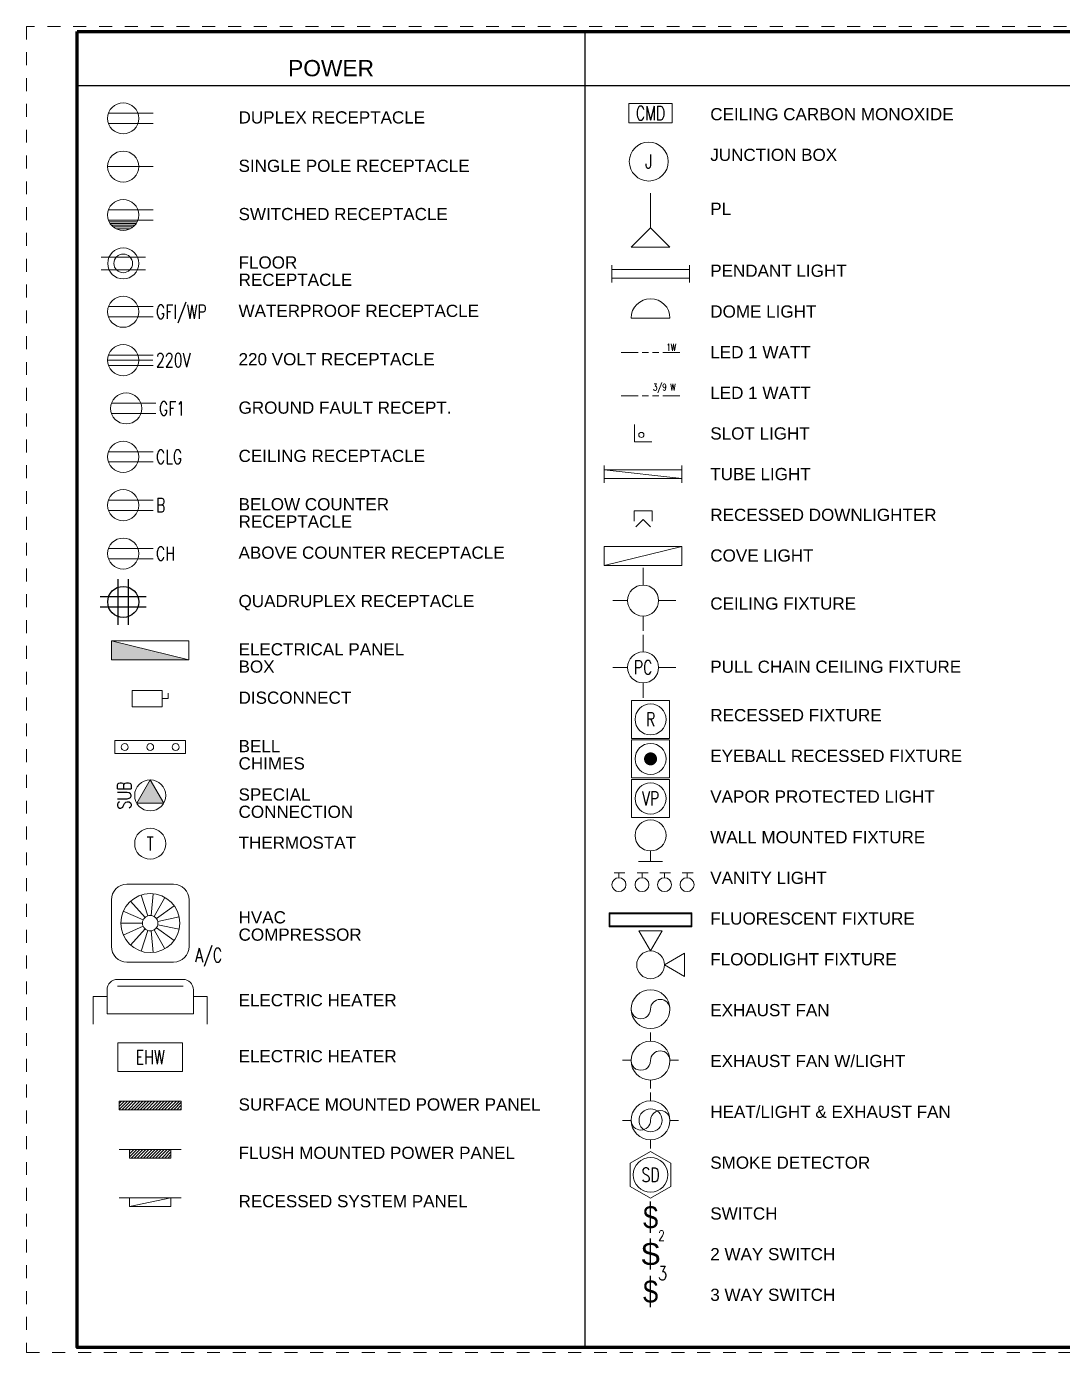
# Paper-space layout 'Symbols A3-2' of a CAD drawing. Header units: inches. Extents: x 0 to 16.1, y 0 to 10.3.
# Drawn here: x 0 to 8.03, y 0 to 10.28 of the extents above; entities that cross this region are included whole.
import ezdxf
from ezdxf.enums import TextEntityAlignment as Align

# ---------------------------------------------------------------- set-up
doc = ezdxf.new("R2010")
doc.units = ezdxf.units.IN
doc.linetypes.add('DASHDOT', pattern=[1, 0.5, -0.25, 0, -0.25])
for name, color, linetype, lineweight in [('E-LITE', 24, 'Continuous', 5), ('E-LITE-IDEN', 4, 'Continuous', 5), ('E-POWR', 1, 'Continuous', 5), ('G-ANNO-TEXT', 3, 'Continuous', 15), ('G-ANNO-TEXT-BOLD', 1, 'Continuous', 15), ('G-ANNO-TTLB', 7, 'Continuous', 50), ('G-PAPR-MEDM', 6, 'Continuous', 30), ('G-PAPR-THCK', 4, 'Continuous', 100)]:
    doc.layers.add(name, color=color, linetype=linetype, lineweight=lineweight)
doc.layers.add('G-ANNO-REFR', color=253, linetype='DASHDOT', lineweight=5, plot=False)
doc.styles.add('Arial_Symbol', font='arial.ttf')
doc.styles.add('MEDIUM', font='arial.ttf', dxfattribs={"height": 0.125})
doc.styles.add('Medium text', font='arial.ttf', dxfattribs={"height": 3.2})
doc.styles.add('NOTES', font='arial.ttf', dxfattribs={"height": 2})
doc.styles.add('NOTES_ROMANS', font='romans.shx', dxfattribs={"width": 0.75})
doc.styles.add('Small text', font='arial.ttf', dxfattribs={"height": 2.4})
doc.styles.get("Standard").update_dxf_attribs({"font": 'swissc.ttf'})
doc.styles.add('SUB-TITLE', font='swisscb.ttf')
doc.styles.add('SUB-TITLE-2', font='swissc.ttf')
doc.styles.add('TITLE', font='swisscb.ttf')

# ---------------------------------------------------------------- blocks, each defined once
blk = doc.blocks.new('*U172')
at = {"layer": 'G-ANNO-REFR'}
blk.add_lwpolyline([(0, 0), (408, 0), (408, 261), (0, 261)], close=True, dxfattribs=at)
at = {"layer": 'G-PAPR-THCK'}
blk.add_lwpolyline([(10, 260), (403, 260), (403, 1), (10, 1)], close=True, dxfattribs=at)
at = {"layer": 'G-ANNO-TEXT'}
for tag, p, height, style in [('GENERAL_NOTES_001', (349.49, 254.98), 1.42, 'NOTES'), ('GENERAL_NOTES_002', (349.71, 252.58), 1.42, 'NOTES'), ('GENERAL_NOTES_003', (349.71, 250.19), 1.42, 'NOTES'), ('GENERAL_NOTES_004', (349.71, 247.8), 1.42, 'NOTES'), ('GENERAL_NOTES_005', (349.71, 245.4), 1.42, 'NOTES'), ('GENERAL_NOTES_006', (349.71, 243.01), 1.42, 'NOTES'), ('GENERAL_NOTES_007', (349.71, 240.64), 1.42, 'NOTES'), ('GENERAL_NOTES_008', (349.65, 238.25), 1.42, 'NOTES'), ('GENERAL_NOTES_009', (349.71, 235.85), 1.42, 'NOTES'), ('GENERAL_NOTES_010', (349.71, 233.46), 1.42, 'NOTES'), ('GENERAL_NOTES_011', (349.71, 231.07), 1.42, 'NOTES'), ('GENERAL_NOTES_012', (349.71, 228.67), 1.42, 'NOTES'), ('GENERAL_NOTES_013', (349.71, 226.28), 1.42, 'NOTES'), ('GENERAL_NOTES_014', (349.71, 223.89), 1.42, 'NOTES'), ('GENERAL_NOTES_015', (349.71, 221.49), 1.42, 'NOTES'), ('GENERAL_NOTES_016', (349.71, 219.1), 1.42, 'NOTES'), ('GENERAL_NOTES_017', (349.63, 216.7), 1.42, 'NOTES'), ('GENERAL_NOTES_018', (349.71, 214.31), 1.42, 'NOTES'), ('GENERAL_NOTES_019', (349.69, 211.92), 1.42, 'NOTES'), ('GENERAL_NOTES_020', (349.71, 209.52), 1.42, 'NOTES'), ('GENERAL_NOTES_021', (349.63, 207.13), 1.42, 'NOTES'), ('GENERAL_NOTES_023', (349.64, 202.34), 1.42, 'NOTES'), ('GENERAL_NOTES_022', (349.71, 204.74), 1.42, 'NOTES'), ('GENERAL_NOTES_024', (349.71, 199.95), 1.42, 'NOTES'), ('GENERAL_NOTES_025', (349.62, 197.56), 1.42, 'NOTES'), ('GENERAL_NOTES_026', (349.71, 195.16), 1.42, 'NOTES'), ('GENERAL_NOTES_027', (349.71, 192.77), 1.42, 'NOTES'), ('GENERAL_NOTES_028', (349.71, 190.38), 1.42, 'NOTES'), ('GENERAL_NOTES_029', (349.71, 187.98), 1.42, 'NOTES'), ('GENERAL_NOTES_030', (349.63, 185.59), 1.42, 'NOTES'), ('GENERAL_NOTES_031', (349.71, 183.19), 1.42, 'NOTES'), ('GENERAL_NOTES_032', (349.71, 180.8), 1.42, 'NOTES'), ('GENERAL_NOTES_033', (349.71, 178.41), 1.42, 'NOTES'), ('GENERAL_NOTES_034', (349.63, 176.01), 1.42, 'NOTES'), ('GENERAL_NOTES_035', (349.71, 173.62), 1.42, 'NOTES'), ('CLIENTNAME', (349.64, 78.78), 2.13, 'SUB-TITLE-2'), ('CLIENTADDRESS1', (349.64, 75.88), 1.42, 'SUB-TITLE-2'), ('CLIENTADDRESS2', (349.64, 73.48), 1.42, 'SUB-TITLE-2'), ('CLIENTPHONE', (349.64, 71.11), 1.42, 'SUB-TITLE-2'), ('DRAWING_NO', (362.5, 41.09), 2.84, 'SUB-TITLE-2')]:
    blk.add_attdef(tag, p, '', height=height, dxfattribs=dict(at, style=style))
at = {"layer": 'G-ANNO-TEXT', "style": 'SUB-TITLE-2'}
for tag, p in [('REV_NO4', (351.25, 107.5)), ('REV_DATE4', (357.51, 107.5)), ('DRAWN_BY4', (365.62, 107.5)), ('CHECKED_BY4', (374.69, 107.5)), ('REV_NO3', (351.25, 104.66)), ('REV_DATE3', (357.51, 104.66)), ('DRAWN_BY3', (365.62, 104.66)), ('CHECKED_BY3', (374.69, 104.66)), ('REV_NO2', (351.25, 101.81)), ('REV_DATE2', (357.51, 101.81)), ('DRAWN_BY2', (365.62, 101.81)), ('CHECKED_BY2', (374.69, 101.81)), ('REV_NO1', (351.25, 98.97)), ('REV_DATE1', (357.51, 98.97)), ('DRAWN_BY1', (365.62, 98.97)), ('CHECKED_BY1', (374.69, 98.97)), ('REV_NO0', (351.25, 96.13)), ('REV_DATE0', (357.51, 96.13)), ('DRAWN_BY0', (365.62, 96.13)), ('CHECKED_BY0', (374.69, 96.13))]:
    blk.add_attdef(tag, text='', height=1.14, dxfattribs=at).set_placement(p, align=Align.MIDDLE)
for tag, p in [('REV_DESCRIPTION4', (380.36, 107.5)), ('REV_DESCRIPTION3', (380.36, 104.66)), ('REV_DESCRIPTION2', (380.36, 101.81)), ('REV_DESCRIPTION1', (380.36, 98.97)), ('REV_DESCRIPTION0', (380.36, 96.13))]:
    blk.add_attdef(tag, text='', height=1.14, dxfattribs=at).set_placement(p, align=Align.MIDDLE_LEFT)
for tag, p in [('PROJECT_NAME1', (362.5, 69.02)), ('PROJECT_NAME2', (362.5, 66.18)), ('PROJECT_CODE', (362.5, 62.82)), ('RELEASE', (362.5, 59.67)), ('STAGE', (362.5, 56.47)), ('DRAWING_TITLE', (362.5, 53.27))]:
    blk.add_attdef(tag, text='', height=1.71, dxfattribs=at).set_placement(p, align=Align.TOP_LEFT)
at = {"layer": 'G-ANNO-TEXT'}
for tag, height, style, p in [('CURRENT_REV', 2.84, 'TITLE', (396.61, 41.09)), ('DRAWN_BY', 1.71, 'SUB-TITLE-2', (355.39, 34.75)), ('CHECKED_BY', 1.71, 'SUB-TITLE-2', (368.89, 34.75)), ('SCALE', 1.71, 'SUB-TITLE-2', (383.11, 34.75)), ('ISSUE_DATE', 1.71, 'SUB-TITLE-2', (396.61, 34.75))]:
    blk.add_attdef(tag, text='', height=height, dxfattribs=dict(at, style=style)).set_placement(p, align=Align.CENTER)
at = {"layer": 'G-ANNO-TEXT', "style": 'SUB-TITLE'}
blk.add_attdef('FILE_NAME', text='', height=1.14, rotation=90, dxfattribs=at).set_placement((403.71, 8.76), align=Align.TOP_LEFT)
blk = doc.blocks.new('DUPLEX RECEPTACLE')
at = {"linetype": 'ByBlock', "lineweight": -2}
for p, q in [((0.26, 1.49), (13.14, 1.49)), ((0.26, -1.49), (13.14, -1.49))]:
    blk.add_line(p, q, dxfattribs=at)
blk.add_circle((4.5, 0), 4.5, dxfattribs=at)
blk = doc.blocks.new('SINGLE POLE RECEPTACLE')
at = {"linetype": 'ByBlock', "lineweight": -2}
blk.add_line((0, 0), (13.14, 0), dxfattribs=at)
blk.add_circle((4.5, 0), 4.5, dxfattribs=at)
blk = doc.blocks.new('SWITCHED RECEPTACLE')
at = {"linetype": 'ByBlock', "lineweight": -2}
for p, q in [((0.26, 1.49), (13.14, 1.49)), ((0.26, -1.49), (13.14, -1.49)), ((0.5, -1.97), (8.5, -1.97)), ((0.79, -2.47), (8.21, -2.47)), ((1.18, -2.97), (7.82, -2.97)), ((1.7, -3.47), (7.3, -3.47)), ((2.47, -3.97), (6.53, -3.97))]:
    blk.add_line(p, q, dxfattribs=at)
blk.add_circle((4.5, 0), 4.5, dxfattribs=at)
blk = doc.blocks.new('FLOOR RECEPTACLE')
at = {"linetype": 'ByBlock', "lineweight": -2}
for p, q in [((-6.36, 1.84), (6.45, 1.84)), ((-6.36, -1.88), (6.45, -1.88))]:
    blk.add_line(p, q, dxfattribs=at)
for radius in [4.5, 2.7]:
    blk.add_circle((0, 0), radius, dxfattribs=at)
blk = doc.blocks.new('WATERPROOF RECEPTACLE')
at = {"lineweight": -2}
for p, q in [((0.26, 1.49), (13.14, 1.49)), ((0.26, -1.49), (13.14, -1.49))]:
    blk.add_line(p, q, dxfattribs=at)
blk.add_circle((4.5, 0), 4.5, dxfattribs=at)
at = {"style": 'NOTES_ROMANS', "width": 0.75}
blk.add_text('GFI/WP', height=4, dxfattribs=at).set_placement((14, 0), align=Align.MIDDLE_LEFT)
blk = doc.blocks.new('220 VOLT RECEPTACLE')
at = {"lineweight": -2}
for p, q in [((0.26, 1.49), (13.14, 1.49)), ((0, -0.01), (13.11, -0.01)), ((0.26, -1.51), (13.14, -1.51))]:
    blk.add_line(p, q, dxfattribs=at)
blk.add_circle((4.5, 0), 4.5, dxfattribs=at)
at = {"style": 'NOTES_ROMANS', "width": 0.75}
blk.add_text('220V', height=4, dxfattribs=at).set_placement((14, 0), align=Align.MIDDLE_LEFT)
blk = doc.blocks.new('GROUND FAULT RECEPT.')
at = {"lineweight": -2}
for p, q in [((0.26, 1.49), (13.14, 1.49)), ((0.26, -1.49), (13.14, -1.49))]:
    blk.add_line(p, q, dxfattribs=at)
blk.add_circle((4.5, 0), 4.5, dxfattribs=at)
at = {"style": 'NOTES_ROMANS', "width": 0.75}
blk.add_text('GF1', height=4, dxfattribs=at).set_placement((14, 0), align=Align.MIDDLE_LEFT)
blk = doc.blocks.new('CEILING RECEPTACLE')
at = {"lineweight": -2}
for p, q in [((0.26, 1.49), (13.14, 1.49)), ((0.26, -1.49), (13.14, -1.49))]:
    blk.add_line(p, q, dxfattribs=at)
blk.add_circle((4.5, 0), 4.5, dxfattribs=at)
at = {"style": 'NOTES_ROMANS', "width": 0.75}
blk.add_text('CLG', height=4, dxfattribs=at).set_placement((14, 0), align=Align.MIDDLE_LEFT)
blk = doc.blocks.new('BELOW COUNTER RECEPTACLE')
at = {"lineweight": -2}
for p, q in [((0.26, 1.49), (13.14, 1.49)), ((0.26, -1.49), (13.14, -1.49))]:
    blk.add_line(p, q, dxfattribs=at)
blk.add_circle((4.5, 0), 4.5, dxfattribs=at)
at = {"style": 'NOTES_ROMANS', "width": 0.75}
blk.add_text('B', height=4, dxfattribs=at).set_placement((14, 0), align=Align.MIDDLE_LEFT)
blk = doc.blocks.new('ABOVE COUNTER RECEPTACLE')
at = {"lineweight": -2}
for p, q in [((0.26, 1.49), (13.14, 1.49)), ((0.26, -1.49), (13.14, -1.49))]:
    blk.add_line(p, q, dxfattribs=at)
blk.add_circle((4.5, 0), 4.5, dxfattribs=at)
at = {"style": 'NOTES_ROMANS', "width": 0.75}
blk.add_text('CH', height=4, dxfattribs=at).set_placement((14, 0), align=Align.MIDDLE_LEFT)
blk = doc.blocks.new('QUADRUPLEX RECEPTACLE')
at = {"lineweight": -3}
for p, q in [((-1.49, -6.64), (-1.49, 6.64)), ((1.49, -6.64), (1.49, 6.64)), ((6.64, 1.49), (-6.64, 1.49)), ((6.64, -1.49), (-6.64, -1.49))]:
    blk.add_line(p, q, dxfattribs=at)
blk.add_circle((0, 0), 4.5, dxfattribs=at)
blk = doc.blocks.new('SWITCH')
at = {"lineweight": -3}
blk.add_line((0, 0), (0, 9), dxfattribs=at)
blk.add_text('S', height=6.3).set_placement((0, 4.5), align=Align.MIDDLE)
blk = doc.blocks.new('3 WAY SWITCH')
at = {"lineweight": -3}
blk.add_line((0, 0), (0, 9), dxfattribs=at)
at = {"style": 'NOTES_ROMANS', "width": 0.75}
blk.add_text('3', height=4, dxfattribs=at).set_placement((2.2, 9.83), align=Align.MIDDLE_LEFT)
blk.add_text('S', height=6.3).set_placement((0, 4.5), align=Align.MIDDLE)
blk = doc.blocks.new('ELECTRICAL PANEL BOX')
blk.add_line((0, 5.5), (22.47, 0))
blk.add_lwpolyline([(0, 0), (22.47, 0), (22.47, 5.5), (0, 5.5)], close=True)
blk.add_solid([(0, 5.5), (0, 0), (22.47, 0), (22.25, 0.03)])
blk = doc.blocks.new('CEILING CARBON MONOXIDE')
blk.add_lwpolyline([(0, 0), (12.5, 0), (12.5, 5.56), (0, 5.56)], close=True)
at = {"style": 'NOTES_ROMANS', "width": 0.75}
blk.add_text('CMD', height=4, dxfattribs=at).set_placement((6.25, 2.78), align=Align.MIDDLE_CENTER)
blk = doc.blocks.new('CEILING FIXTURE')
at = {"lineweight": -2}
for p, q in [((0, 4.49), (0, 9.43)), ((-4.56, 0), (-8.77, 0)), ((4.56, 0), (9.47, 0)), ((0, -4.49), (0, -8.76))]:
    blk.add_line(p, q, dxfattribs=at)
blk.add_circle((0, 0), 4.49, dxfattribs=at)
blk = doc.blocks.new('PULL CHAIN CEILING FIXTURE')
at = {"lineweight": -2}
for p, q in [((0, 4.49), (0, 9.43)), ((-4.56, 0), (-8.77, 0)), ((4.56, 0), (9.47, 0)), ((0, -4.49), (0, -8.76))]:
    blk.add_line(p, q, dxfattribs=at)
blk.add_circle((0, 0), 4.49, dxfattribs=at)
at = {"style": 'NOTES_ROMANS', "width": 0.75}
blk.add_text('PC', height=4, dxfattribs=at).set_placement((0, 0), align=Align.MIDDLE_CENTER)
blk = doc.blocks.new('RECESSED FIXTURE')
for p, q in [((5.49, 5.49), (-5.49, 5.49)), ((-5.49, 5.49), (-5.49, -5.49)), ((5.49, -5.49), (5.49, 5.49)), ((-5.49, -5.49), (5.49, -5.49))]:
    blk.add_line(p, q)
blk.add_circle((0, 0), 4.5)
at = {"style": 'NOTES_ROMANS', "width": 0.75}
blk.add_text('R', height=4, dxfattribs=at).set_placement((0, 0), align=Align.MIDDLE_CENTER)
blk = doc.blocks.new('EYEBALL RECESSED FIXTURE')
at = {"lineweight": -2}
blk.add_lwpolyline([(-5.49, -5.49), (5.49, -5.49), (5.49, 5.49), (-5.49, 5.49)], close=True, dxfattribs=at)
at = {"const_width": 1.88}
blk.add_lwpolyline([(-0.94, 0, 1), (0.94, 0, 1)], format="xyb", close=True, dxfattribs=at)
at = {"lineweight": -2}
blk.add_circle((0, 0), 4.5, dxfattribs=at)
blk = doc.blocks.new('VAPOR PROTECTED LIGHT')
at = {"lineweight": -2}
blk.add_lwpolyline([(-5.49, -5.49), (5.49, -5.49), (5.49, 5.49), (-5.49, 5.49)], close=True, dxfattribs=at)
blk.add_circle((0, 0), 4.5, dxfattribs=at)
at = {"style": 'NOTES_ROMANS', "width": 0.75}
blk.add_text('VP', height=4, dxfattribs=at).set_placement((0, 0), align=Align.MIDDLE_CENTER)
blk = doc.blocks.new('WALL MOUNTED FIXTURE')
at = {"lineweight": -2}
for p, q in [((-0.39, 0), (-3.5, 0)), ((-3.5, 0), (3.5, 0)), ((0, 3.04), (0, 0))]:
    blk.add_line(p, q, dxfattribs=at)
blk.add_circle((0, 7.54), 4.5, dxfattribs=at)
blk = doc.blocks.new('VANITY LIGHT')
at = {"lineweight": -2}
for p, q in [((-9.94, 0), (-11.34, 0)), ((-11.34, 0), (-8.19, 0)), ((-9.94, -1.37), (-9.94, 0)), ((-3.26, 0), (-4.66, 0)), ((-4.66, 0), (-1.51, 0)), ((-3.26, -1.37), (-3.26, 0)), ((3.26, 0), (1.86, 0)), ((1.86, 0), (5.01, 0)), ((3.26, -1.37), (3.26, 0)), ((9.78, 0), (8.38, 0)), ((8.38, 0), (11.53, 0)), ((9.78, -1.37), (9.78, 0))]:
    blk.add_line(p, q, dxfattribs=at)
at = {"lineweight": -2, "extrusion": (0, 0, -1)}
for centre in [(-9.94, -3.39), (-3.26, -3.39), (3.26, -3.39), (9.78, -3.39)]:
    blk.add_ellipse(centre, major_axis=(1.43, -1.43), ratio=1, start_param=0.785398, end_param=7.068583, dxfattribs=at)
blk = doc.blocks.new('FLUORESCENT FIXTURE')
at = {"lineweight": -2}
for points in [[(12, -2), (12, 2), (-12, 2), (-12, -2)], [(11.75, -1.75), (11.75, 1.75), (-11.75, 1.75), (-11.75, -1.75)]]:
    blk.add_lwpolyline(points, close=True, dxfattribs=at)
blk = doc.blocks.new('FLOODLIGHT FIXTURE')
blk.add_line((4.02, 0), (9.08, -2.92))
for points in [[(-3.38, 9.87), (3.38, 9.87), (0, 4.02)], [(9.87, -3.38), (9.87, 3.38), (4.02, 0)]]:
    blk.add_lwpolyline(points, close=True)
blk.add_circle((0, 0), 4.02)
blk = doc.blocks.new('EXHAUST FAN')
at = {"lineweight": -2}
for centre, major_axis, start_param, end_param in [((0, 0), (-3.9775, 3.9775), 5.49778714, 11.78097245), ((-2.8125, 0), (-1.9887, 1.9887), 0.78539816, 3.92699082), ((2.8125, 0), (-1.9887, 1.9887), 3.92699082, 7.06858347)]:
    blk.add_ellipse(centre, major_axis=major_axis, ratio=1, start_param=start_param, end_param=end_param, dxfattribs=at)
blk = doc.blocks.new('EXHAUST FAN W-LIGHT')
at = {"lineweight": -2}
for p, q in [((0, 8.13), (0, 5.62)), ((-8.12, 0.09), (-5.62, 0.09)), ((5.62, 0.09), (8.12, 0.09)), ((0, -5.62), (0, -8.08))]:
    blk.add_line(p, q, dxfattribs=at)
for centre, major_axis, start_param, end_param in [((0, 0), (-3.98, 3.98), 5.497787, 11.780972), ((-2.81, 0), (-1.99, 1.99), 0.785398, 3.926991), ((2.81, 0), (-1.99, 1.99), 3.926991, 7.068583)]:
    blk.add_ellipse(centre, major_axis=major_axis, ratio=1, start_param=start_param, end_param=end_param, dxfattribs=at)
blk = doc.blocks.new('HEAT_LIGHT & EXHAUST FAN')
at = {"lineweight": -2}
for p, q in [((0, 5.62), (0, 8.08)), ((-5.62, -0.09), (-8.12, -0.09)), ((8.12, -0.09), (5.62, -0.09)), ((0, -8.13), (0, -5.62))]:
    blk.add_line(p, q, dxfattribs=at)
blk.add_circle((0, 0), 3.34, dxfattribs=at)
for centre, major_axis, start_param, end_param in [((0, 0), (3.98, -3.98), 5.497787, 11.780972), ((-2.81, 0), (1.99, -1.99), 3.926991, 7.068583), ((2.81, 0), (1.99, -1.99), 0.785398, 3.926991)]:
    blk.add_ellipse(centre, major_axis=major_axis, ratio=1, start_param=start_param, end_param=end_param, dxfattribs=at)
blk = doc.blocks.new('SMOKE DETECTOR')
blk.add_lwpolyline([(-5.87, -3.39), (0, -6.78), (5.87, -3.39), (5.87, 3.39), (0, 6.78), (-5.87, 3.39)], close=True)
blk.add_circle((0, 0), 5)
at = {"style": 'NOTES_ROMANS', "width": 0.75}
blk.add_text('SD', height=4, dxfattribs=at).set_placement((0, 0), align=Align.MIDDLE_CENTER)
blk = doc.blocks.new('DISCONNECT')
for p, q in [((10.45, 2.37), (10.45, 3.93)), ((8.69, 2.37), (10.45, 2.37))]:
    blk.add_line(p, q)
blk.add_lwpolyline([(8.69, 0), (0, 0), (0, 4.74), (8.69, 4.74)], close=True)
blk = doc.blocks.new('BELL CHIMES')
for p, q in [((-1.86, 10.23), (-1.86, -10.23)), ((1.86, 10.23), (-1.86, 10.23)), ((1.86, -10.23), (1.86, 10.23)), ((-1.86, -10.23), (1.86, -10.23))]:
    blk.add_line(p, q)
for centre in [(0, 7.37), (0, 0), (0, -7.37)]:
    blk.add_circle(centre, 1)
blk = doc.blocks.new('SPECIAL CONNECTION')
blk.add_lwpolyline([(0, 4.5), (-3.9, -2.25), (3.9, -2.25)], close=True)
blk.add_circle((0, 0), 4.5)
blk.add_solid([(-3.9, -2.25), (0, 4.5), (3.9, -2.25)])
at = {"style": 'NOTES_ROMANS', "width": 0.75}
blk.add_text('SUB', height=4, rotation=90, dxfattribs=at).set_placement((-7.5, 0), align=Align.MIDDLE_CENTER)
blk = doc.blocks.new('THERMOSTAT')
blk.add_circle((0, 0), 4.5)
at = {"style": 'NOTES_ROMANS', "width": 0.75}
blk.add_text('T', height=4, dxfattribs=at).set_placement((0, 0), align=Align.MIDDLE_CENTER)
blk = doc.blocks.new('HVAC COMPRESSOR')
for p, q in [((4.5, 22.5), (18, 22.5)), ((10.56, 13.38), (8.61, 19.38)), ((11.48, 13.47), (12.14, 19.75)), ((0, 4.5), (0, 18)), ((9.75, 12.91), (5.53, 17.6)), ((12.37, 13.19), (15.52, 18.65)), ((13.06, 12.56), (18.16, 16.27)), ((22.5, 18), (22.5, 4.5)), ((9.21, 12.16), (3.44, 14.73)), ((13.44, 11.71), (19.61, 13.03)), ((9.01, 11.25), (2.71, 11.25)), ((9.21, 10.34), (3.44, 7.77)), ((9.75, 9.59), (5.53, 4.9)), ((10.56, 9.12), (8.61, 3.12)), ((11.48, 9.03), (12.14, 2.75)), ((12.37, 9.31), (15.52, 3.85)), ((13.06, 9.94), (18.16, 6.23)), ((13.44, 10.79), (19.61, 9.47)), ((18, 0), (4.5, 0))]:
    blk.add_line(p, q)
for radius in [8.54, 2.24]:
    blk.add_circle((11.25, 11.25), radius)
for centre, start, end in [((4.5, 18), 90, 180), ((18, 18), 0, 90), ((4.5, 4.5), 180, 270), ((18, 4.5), 270, 0)]:
    blk.add_arc(centre, 4.5, start, end)
at = {"style": 'NOTES_ROMANS', "width": 0.75}
blk.add_text('A/C', height=4, dxfattribs=at).set_placement((24.25, 2), align=Align.MIDDLE_LEFT)
blk = doc.blocks.new('2 WAY SWITCH')
at = {"lineweight": -3}
blk.add_line((0, 0), (0, 9), dxfattribs=at)
at = {"style": 'Arial_Symbol'}
blk.add_text('S', height=6.3, dxfattribs=at).set_placement((0, 4.5), align=Align.MIDDLE)
at = {"layer": 'E-LITE-IDEN', "style": 'NOTES_ROMANS', "width": 0.75}
blk.add_text('2', height=3, dxfattribs=at).set_placement((2.2, 9.83), align=Align.MIDDLE_LEFT)
blk = doc.blocks.new('Junction Box')
blk.add_circle((0, 0), 5.63)
at = {"layer": 'E-LITE-IDEN', "style": 'NOTES_ROMANS', "width": 0.75}
blk.add_text('J', height=4, dxfattribs=at).set_placement((0, 0), align=Align.MIDDLE_CENTER)
blk = doc.blocks.new('Electric Heater')
blk.add_line((-9.5, 8), (9.5, 8))
blk.add_lwpolyline([(-12.5, 0), (12.5, 0), (12.5, 7, 0.414214), (9.5, 10), (-9.5, 10, 0.414214), (-12.5, 7)], format="xyb", close=True)
for points in [[(-12.5, 5), (-16.5, 5), (-16.5, -3)], [(12.5, 5), (16.5, 5), (16.5, -3)]]:
    blk.add_lwpolyline(points)
blk = doc.blocks.new('Electric Water Heater')
blk.add_lwpolyline([(-9.37, -4.17), (9.38, -4.17), (9.38, 4.17), (-9.37, 4.17)], close=True)
at = {"style": 'NOTES_ROMANS', "width": 0.75}
blk.add_text('EHW', height=4, dxfattribs=at).set_placement((0, 0), align=Align.MIDDLE_CENTER)
blk = doc.blocks.new('PL')
blk.add_line((0, -10), (0, 0))
blk.add_lwpolyline([(-5.625, -15.625), (5.625, -15.625), (0, -10)], close=True)
blk = doc.blocks.new('Pendant Light')
for p, q in [((-11.24, 2.5), (-11.24, -2.5)), ((11.24, 1.25), (-11.24, 1.25)), ((11.24, 2.5), (11.24, -2.5)), ((11.24, -1.25), (-11.24, -1.25))]:
    blk.add_line(p, q)
blk = doc.blocks.new('Dome Light')
blk.add_lwpolyline([(-5.625, -5.625), (5.625, -5.625, 1)], format="xyb", close=True)
blk = doc.blocks.new('Led 1W')
at = {"const_width": 0.25}
for points in [[(0, 0), (5, 0)], [(6, 0), (8, 0)], [(9, 0), (11, 0)], [(17, 0), (12, 0)]]:
    blk.add_lwpolyline(points, dxfattribs=at)
at = {"layer": 'E-LITE-IDEN', "style": 'NOTES_ROMANS', "width": 0.75}
blk.add_text('1W', height=2, dxfattribs=at).set_placement((13.09, 0.5))
blk = doc.blocks.new('Led 3-9W')
at = {"const_width": 0.25}
for points in [[(0, 0), (5, 0)], [(6, 0), (8, 0)], [(9, 0), (11, 0)], [(17, 0), (12, 0)]]:
    blk.add_lwpolyline(points, dxfattribs=at)
at = {"layer": 'E-LITE-IDEN', "style": 'NOTES_ROMANS', "width": 0.75}
blk.add_text('3/9 W', height=2, dxfattribs=at).set_placement((9.22, 1.5))
blk = doc.blocks.new('Slot Light')
blk.add_lwpolyline([(0, 5), (0, 0), (5, 0)])
blk.add_circle((2, 2), 0.75)
blk = doc.blocks.new('Tube Light')
for p, q in [((-11.24, 2.5), (-11.24, -2.5)), ((11.24, 1.25), (-11.24, 1.25)), ((-11.24, 1.25), (11.24, -1.25)), ((11.24, 2.5), (11.24, -2.5)), ((11.24, -1.25), (-11.24, -1.25))]:
    blk.add_line(p, q)
blk = doc.blocks.new('Recessed Downlight')
for p in [(-2.12, -4.62), (2.12, -4.62)]:
    blk.add_line(p, (0, -2.5))
blk.add_lwpolyline([(2.62, -3), (2.62, 0), (-2.62, 0), (-2.62, -3)])
blk = doc.blocks.new('Cove Light')
blk.add_line((-11.24, -2.75), (11.24, 2.75))
blk.add_lwpolyline([(-11.24, -2.75), (11.24, -2.75), (11.24, 2.75), (-11.24, 2.75)], close=True)
blk = doc.blocks.new('FLUSH MOUNTED POWER PANEL')
for p, q in [((9, 0), (-9, 0)), ((-6, -2.1), (-3.9, 0)), ((-6, 0), (-6, -2.5)), ((-5.52, -2.5), (-3.02, 0)), ((-2.86, -2.5), (-0.36, 0)), ((-1.98, -2.5), (0.52, 0)), ((0.67, -2.5), (3.17, 0)), ((1.56, -2.5), (4.06, 0)), ((6, -2.5), (6, 0)), ((-6, -0.33), (-5.67, 0)), ((-6, -1.22), (-4.78, 0)), ((-6, -2.5), (6, -2.5)), ((-4.63, -2.5), (-2.13, 0)), ((-3.75, -2.5), (-1.25, 0)), ((-1.1, -2.5), (1.4, 0)), ((-0.21, -2.5), (2.29, 0)), ((2.44, -2.5), (4.94, 0)), ((3.32, -2.5), (5.82, 0)), ((4.21, -2.5), (6, -0.71)), ((5.09, -2.5), (6, -1.59)), ((5.98, -2.5), (6, -2.48))]:
    blk.add_line(p, q)
blk = doc.blocks.new('RECESSED SYSTEM PANEL')
for p, q in [((9, 0), (-9, 0)), ((-6, 0), (-6, -2.5)), ((-6, -2.5), (6, 0)), ((6, -2.5), (6, 0)), ((-6, -2.5), (6, -2.5)), ((5.98, -2.5), (6, -2.48))]:
    blk.add_line(p, q)
blk = doc.blocks.new('SURFACE MOUNTED POWER PANEL')
for p, q in [((-9, -0.66), (-8.34, 0)), ((-9, -1.54), (-7.46, 0)), ((-9, -2.42), (-6.58, 0)), ((-8.19, -2.5), (-5.69, 0)), ((-7.31, -2.5), (-4.81, 0)), ((-6.43, -2.5), (-3.93, 0)), ((-5.54, -2.5), (-3.04, 0)), ((-4.66, -2.5), (-2.16, 0)), ((-3.77, -2.5), (-1.27, 0)), ((-2.89, -2.5), (-0.39, 0)), ((-2.01, -2.5), (0.49, 0)), ((-1.12, -2.5), (1.38, 0)), ((-0.24, -2.5), (2.26, 0)), ((0.65, -2.5), (3.15, 0)), ((1.53, -2.5), (4.03, 0)), ((2.41, -2.5), (4.91, 0)), ((3.3, -2.5), (5.8, 0)), ((4.18, -2.5), (6.68, 0)), ((5.07, -2.5), (7.57, 0)), ((5.95, -2.5), (8.45, 0)), ((6.83, -2.5), (9, -0.33)), ((7.72, -2.5), (9, -1.22)), ((8.6, -2.5), (9, -2.1))]:
    blk.add_line(p, q)
blk.add_lwpolyline([(-9, -2.5), (9, -2.5), (9, 0), (-9, 0)], close=True)

psp = doc.layouts.new('Symbols A3-2')

# ---------------------------------------------------------------- linework, layer by layer
at = {"layer": 'G-PAPR-MEDM'}
for p, q in [((4.329, 10.244), (4.329, 0.039)), ((0.394, 9.819), (13.751, 9.819))]:
    psp.add_line(p, q, dxfattribs=at)

# ---------------------------------------------------------------- block references
at = {"layer": 'E-LITE', "xscale": 0.0267705442648153, "yscale": 0.0267705442648153, "zscale": 0.0267705442648153}
for name, p in [('CEILING CARBON MONOXIDE', (4.67, 9.53)), ('Junction Box', (4.824, 9.229)), ('PL', (4.838, 8.983)), ('Pendant Light', (4.838, 8.359)), ('Dome Light', (4.838, 8.166)), ('Led 1W', (4.61, 7.75)), ('Led 3-9W', (4.61, 7.414)), ('Slot Light', (4.713, 7.057)), ('Tube Light', (4.78, 6.806)), ('Recessed Downlight', (4.78, 6.522)), ('Cove Light', (4.78, 6.173)), ('CEILING FIXTURE', (4.78, 5.827)), ('PULL CHAIN CEILING FIXTURE', (4.78, 5.309)), ('RECESSED FIXTURE', (4.838, 4.906)), ('EYEBALL RECESSED FIXTURE', (4.838, 4.6)), ('VAPOR PROTECTED LIGHT', (4.838, 4.293)), ('WALL MOUNTED FIXTURE', (4.838, 3.805)), ('VANITY LIGHT', (4.859, 3.716)), ('FLUORESCENT FIXTURE', (4.838, 3.353)), ('FLOODLIGHT FIXTURE', (4.838, 3.004)), ('EXHAUST FAN', (4.838, 2.661)), ('EXHAUST FAN W-LIGHT', (4.838, 2.262)), ('HEAT_LIGHT & EXHAUST FAN', (4.838, 1.799)), ('SMOKE DETECTOR', (4.838, 1.377)), ('SWITCH', (4.838, 0.928)), ('2 WAY SWITCH', (4.838, 0.643)), ('3 WAY SWITCH', (4.838, 0.352))]:
    psp.add_blockref(name, p, dxfattribs=at)
at = {"layer": 'E-POWR', "xscale": 0.0267705442648153, "yscale": 0.0267705442648153, "zscale": 0.0267705442648153}
for name, p in [('DUPLEX RECEPTACLE', (0.629, 9.564)), ('SINGLE POLE RECEPTACLE', (0.629, 9.19)), ('SWITCHED RECEPTACLE', (0.629, 8.815)), ('FLOOR RECEPTACLE', (0.75, 8.44)), ('WATERPROOF RECEPTACLE', (0.629, 8.065)), ('220 VOLT RECEPTACLE', (0.629, 7.69)), ('GROUND FAULT RECEPT.', (0.652, 7.316)), ('CEILING RECEPTACLE', (0.629, 6.941)), ('BELOW COUNTER RECEPTACLE', (0.629, 6.566)), ('ABOVE COUNTER RECEPTACLE', (0.629, 6.191)), ('QUADRUPLEX RECEPTACLE', (0.75, 5.816)), ('ELECTRICAL PANEL BOX', (0.658, 5.368)), ('DISCONNECT', (0.819, 5.004)), ('SPECIAL CONNECTION', (0.959, 4.317)), ('THERMOSTAT', (0.959, 3.943)), ('HVAC COMPRESSOR', (0.658, 3.026)), ('Electric Heater', (0.959, 2.624)), ('Electric Water Heater', (0.959, 2.289)), ('SURFACE MOUNTED POWER PANEL', (0.959, 1.948)), ('FLUSH MOUNTED POWER PANEL', (0.959, 1.573)), ('RECESSED SYSTEM PANEL', (0.959, 1.199))]:
    psp.add_blockref(name, p, dxfattribs=at)
at = {"layer": 'E-POWR', "xscale": 0.0267705442648153, "yscale": 0.0267705442648153, "zscale": 0.0267705442648153, "rotation": 270}
psp.add_blockref('BELL CHIMES', (0.959, 4.692), dxfattribs=at)
at = {"layer": 'G-ANNO-TTLB', "xscale": 0.03937007874015748, "yscale": 0.03937007874015748, "zscale": 0.03937007874015748}
psp.add_blockref('*U172', (0, 0), dxfattribs=at)

# ---------------------------------------------------------------- texts
at = {"layer": 'G-ANNO-TEXT'}
for s, height, style, p in [('DUPLEX RECEPTACLE', 0.09456, 'Small text', (1.644, 9.524)), ('CEILING CARBON MONOXIDE', 0.09456, 'Small text', (5.301, 9.549)), ('JUNCTION BOX', 0.09456, 'Small text', (5.301, 9.234)), ('SINGLE POLE RECEPTACLE', 0.09456, 'Small text', (1.644, 9.149)), ('SWITCHED RECEPTACLE', 0.09456, 'Small text', (1.644, 8.775)), ('PL', 0.0946, 'MEDIUM', (5.301, 8.816)), ('FLOOR', 0.0946, 'Small text', (1.644, 8.4)), ('PENDANT LIGHT', 0.09456, 'Small text', (5.301, 8.336)), ('RECEPTACLE', 0.0946, 'Small text', (1.644, 8.266)), ('WATERPROOF RECEPTACLE', 0.09456, 'Small text', (1.644, 8.025)), ('DOME LIGHT', 0.0946, 'Small text', (5.301, 8.02)), ('220 VOLT RECEPTACLE', 0.09456, 'Small text', (1.644, 7.65)), ('LED 1 WATT', 0.0946, 'Small text', (5.301, 7.705)), ('LED 1 WATT', 0.0946, 'Small text', (5.301, 7.39)), ('GROUND FAULT RECEPT.', 0.09456, 'Small text', (1.644, 7.275)), ('SLOT LIGHT', 0.0946, 'Small text', (5.301, 7.075)), ('CEILING RECEPTACLE', 0.09456, 'Small text', (1.644, 6.901)), ('TUBE LIGHT', 0.0946, 'Small text', (5.301, 6.76)), ('BELOW COUNTER', 0.09456, 'Small text', (1.644, 6.526)), ('RECEPTACLE', 0.0946, 'Small text', (1.644, 6.392)), ('RECESSED DOWNLIGHTER', 0.09456, 'Small text', (5.301, 6.444)), ('ABOVE COUNTER RECEPTACLE', 0.09456, 'Small text', (1.644, 6.151)), ('COVE LIGHT', 0.0946, 'Small text', (5.301, 6.129)), ('QUADRUPLEX RECEPTACLE', 0.09456, 'Small text', (1.644, 5.776)), ('CEILING FIXTURE', 0.09456, 'Small text', (5.301, 5.757)), ('ELECTRICAL PANEL', 0.09456, 'Small text', (1.644, 5.402)), ('BOX', 0.0946, 'Small text', (1.644, 5.268)), ('PULL CHAIN CEILING FIXTURE', 0.09456, 'Small text', (5.301, 5.267)), ('DISCONNECT', 0.0946, 'Small text', (1.644, 5.027)), ('RECESSED FIXTURE', 0.09456, 'Small text', (5.301, 4.892)), ('BELL', 0.0946, 'Small text', (1.644, 4.652)), ('EYEBALL RECESSED FIXTURE', 0.09456, 'Small text', (5.301, 4.576)), ('CHIMES', 0.0946, 'Small text', (1.644, 4.518)), ('SPECIAL', 0.0946, 'Small text', (1.644, 4.277)), ('VAPOR PROTECTED LIGHT', 0.09456, 'Small text', (5.301, 4.261)), ('CONNECTION', 0.0946, 'Small text', (1.644, 4.143)), ('WALL MOUNTED FIXTURE', 0.09456, 'Small text', (5.301, 3.946)), ('THERMOSTAT', 0.0946, 'Small text', (1.644, 3.904)), ('VANITY LIGHT', 0.09456, 'Small text', (5.301, 3.631)), ('HVAC', 0.0946, 'Small text', (1.644, 3.325)), ('FLUORESCENT FIXTURE', 0.09456, 'Small text', (5.301, 3.316)), ('COMPRESSOR', 0.0946, 'Small text', (1.644, 3.191)), ('FLOODLIGHT FIXTURE', 0.09456, 'Small text', (5.301, 3)), ('ELECTRIC HEATER', 0.09456, 'Small text', (1.644, 2.683)), ('EXHAUST FAN', 0.09456, 'Small text', (5.301, 2.606)), ('ELECTRIC HEATER', 0.09456, 'Small text', (1.644, 2.249)), ('EXHAUST FAN W/LIGHT', 0.09456, 'Small text', (5.301, 2.212)), ('SURFACE MOUNTED POWER PANEL', 0.09456, 'Small text', (1.644, 1.875)), ('HEAT/LIGHT & EXHAUST FAN', 0.09456, 'Small text', (5.301, 1.818)), ('FLUSH MOUNTED POWER PANEL', 0.09456, 'Small text', (1.644, 1.5)), ('SMOKE DETECTOR', 0.09456, 'Small text', (5.301, 1.424)), ('RECESSED SYSTEM PANEL', 0.09456, 'Small text', (1.644, 1.125)), ('SWITCH', 0.0946, 'Small text', (5.301, 1.03)), ('2 WAY SWITCH', 0.09456, 'Small text', (5.301, 0.715)), ('3 WAY SWITCH', 0.09456, 'Small text', (5.301, 0.4))]:
    psp.add_text(s, height=height, dxfattribs=dict(at, style=style)).set_placement(p)
at = {"layer": 'G-ANNO-TEXT-BOLD', "style": 'Medium text'}
psp.add_text('POWER', height=0.1261, dxfattribs=at).set_placement((2.361, 9.953), align=Align.MIDDLE_CENTER)

doc.saveas('drawing.dxf')
